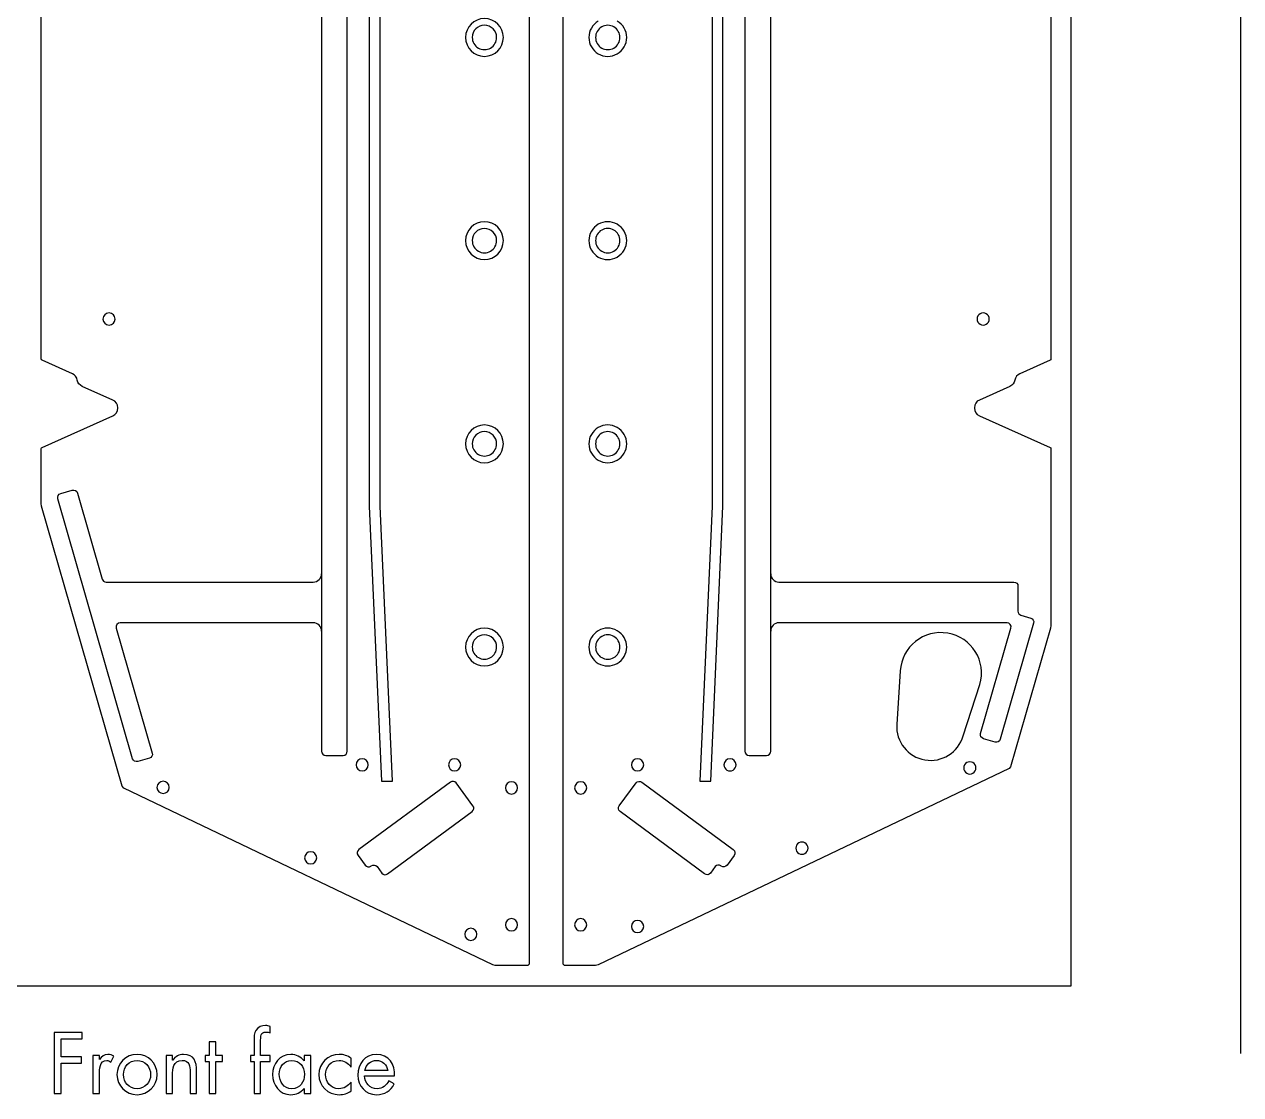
# Model space of a CAD drawing. Extents: x 150 to 6088, y 37 to 2750.
# Drawn here: x 2177 to 3075, y 120 to 910 of the extents above; entities that cross this region are included whole.
import ezdxf

# ---------------------------------------------------------------- set-up
doc = ezdxf.new("R2010")
doc.units = 0
for name, color, linetype in [('00_Layout', 7, 'CONTINUOUS'), ('02_Counture_inner_24_mm', 7, 'CONTINUOUS'), ('02_Counture_outer_24_mm', 7, 'CONTINUOUS'), ('02_Drill_milling_24_mm', 7, 'CONTINUOUS'), ('02_Pocket_10_mm', 7, 'CONTINUOUS'), ('02_Pocket_12_mm', 7, 'CONTINUOUS'), ('02_Pocket_6_mm', 7, 'CONTINUOUS'), ('02_Pocket_8_mm', 7, 'CONTINUOUS')]:
    doc.layers.add(name, color=color, linetype=linetype)

msp = doc.modelspace()

# ---------------------------------------------------------------- linework, layer by layer
at = {"layer": '00_Layout', "color": 7}
for p, q in [((3074.993252, 149.999639), (3074.993252, 2749.993976)), ((2949.993509, 200.007103), (2949.993509, 2699.994087)), ((1699.996239, 200.007103), (2949.993509, 200.007103)), ((2220.193379, 165.549961), (2199.622916, 165.549961)), ((2199.622916, 165.549961), (2199.622916, 120.330916)), ((2220.193379, 160.872138), (2220.193379, 165.549961)), ((2358.96902, 165.130333), (2358.96902, 169.988072)), ((2204.660572, 147.438477), (2204.660572, 160.872138)), ((2204.660572, 160.872138), (2220.193379, 160.872138)), ((2318.78763, 158.653347), (2313.989845, 158.653347)), ((2313.989845, 158.653347), (2313.989845, 148.517975)), ((2318.78763, 148.517975), (2318.78763, 158.653347)), ((2347.034565, 159.732845), (2347.034565, 148.517975)), ((2351.832324, 148.517975), (2351.832324, 158.053538)), ((2219.713585, 147.438477), (2204.660572, 147.438477)), ((2219.713585, 142.760654), (2219.713585, 147.438477)), ((2232.847552, 148.517975), (2228.049767, 148.517975)), ((2228.049767, 148.517975), (2228.049767, 120.330916)), ((2232.847552, 145.459398), (2232.847552, 148.517975)), ((2232.967488, 145.459398), (2232.847552, 145.459398)), ((2241.243636, 143.600175), (2243.522593, 147.978226)), ((2260.674568, 144.859589), (2260.674568, 144.859589)), ((2286.882442, 148.517975), (2282.084657, 148.517975)), ((2282.084657, 148.517975), (2282.084657, 120.330916)), ((2286.882442, 145.099566), (2286.882442, 148.517975)), ((2287.002378, 145.099566), (2286.882442, 145.099566)), ((2313.989845, 148.517975), (2311.051231, 148.517975)), ((2311.051231, 148.517975), (2311.051231, 144.079864)), ((2311.051231, 144.079864), (2313.989845, 144.079864)), ((2313.989845, 144.079864), (2313.989845, 120.330916)), ((2323.825286, 148.517975), (2318.78763, 148.517975)), ((2318.78763, 144.079864), (2323.825286, 144.079864)), ((2318.78763, 120.330916), (2318.78763, 144.079864)), ((2323.825286, 144.079864), (2323.825286, 148.517975)), ((2347.034565, 148.517975), (2344.395775, 148.517975)), ((2344.395775, 148.517975), (2344.395775, 144.079864)), ((2344.395775, 144.079864), (2347.034565, 144.079864)), ((2347.034565, 144.079864), (2347.034565, 120.330916)), ((2358.96902, 148.517975), (2351.832324, 148.517975)), ((2351.832324, 144.079864), (2358.96902, 144.079864)), ((2351.832324, 120.330916), (2351.832324, 144.079864)), ((2358.96902, 144.079864), (2358.96902, 148.517975)), ((2374.741698, 144.859589), (2374.741698, 144.859589)), ((2383.977409, 144.499757), (2383.857474, 144.499757)), ((2388.775194, 148.517975), (2383.977409, 148.517975)), ((2383.977409, 148.517975), (2383.977409, 144.499757)), ((2388.775194, 120.330916), (2388.775194, 148.517975)), ((2418.581341, 140.121706), (2418.581341, 146.478836)), ((2204.660572, 120.330916), (2204.660572, 142.760654)), ((2204.660572, 142.760654), (2219.713585, 142.760654)), ((2299.836441, 136.223608), (2299.836441, 120.330916)), ((2304.634199, 120.330916), (2304.634199, 137.063129)), ((2418.461406, 140.121706), (2418.581341, 140.121706)), ((2445.688771, 137.483022), (2428.836569, 137.483022)), ((2232.847552, 120.330916), (2232.847552, 134.424445)), ((2286.882442, 120.330916), (2286.882442, 133.70478)), ((2418.761258, 128.847041), (2418.641322, 128.847041)), ((2418.761258, 122.430115), (2418.761258, 128.847041)), ((2428.596698, 133.405008), (2450.726427, 133.405008)), ((2450.486529, 127.467771), (2446.408436, 129.806682)), ((2199.622916, 120.330916), (2204.660572, 120.330916)), ((2228.049767, 120.330916), (2232.847552, 120.330916)), ((2260.674568, 119.551455), (2260.674568, 119.551455)), ((2282.084657, 120.330916), (2286.882442, 120.330916)), ((2299.836441, 120.330916), (2304.634199, 120.330916)), ((2313.989845, 120.330916), (2318.78763, 120.330916)), ((2347.034565, 120.330916), (2351.832324, 120.330916)), ((2383.857474, 124.229278), (2383.977409, 124.229278)), ((2383.977409, 124.229278), (2383.977409, 120.330916)), ((2383.977409, 120.330916), (2388.775194, 120.330916))]:
    msp.add_line(p, q, dxfattribs=at)
for points in [[(2355.550611, 170.587617), (2352.671951, 170.587617), (2349.853245, 169.568179), (2348.293979, 167.049352)], [(2358.96902, 169.988072), (2357.829542, 170.347905), (2356.69009, 170.587617), (2355.550611, 170.587617)], [(2348.293979, 167.049352), (2347.034565, 165.010212), (2347.034565, 162.071756), (2347.034565, 159.732845)], [(2351.832324, 158.053538), (2351.832324, 163.031133), (2351.832324, 165.789938), (2355.730527, 165.789938)], [(2355.730527, 165.789938), (2356.92996, 165.789938), (2357.889523, 165.490165), (2358.96902, 165.130333)], [(2232.847552, 134.424445), (2232.847552, 138.082831), (2233.087423, 144.859589), (2238.364976, 144.859589)], [(2239.204603, 149.297701), (2236.086045, 149.297701), (2234.646715, 147.678189), (2232.967488, 145.459398)], [(2238.364976, 144.859589), (2239.62439, 144.859589), (2240.2841, 144.25978), (2241.243636, 143.600175)], [(2243.522593, 147.978226), (2242.143218, 148.757952), (2240.823849, 149.297701), (2239.204603, 149.297701)], [(2260.674568, 149.297701), (2252.398419, 149.297701), (2245.861452, 142.640534), (2245.861452, 134.364385)], [(2250.659211, 134.424445), (2250.659211, 140.121706), (2254.73733, 144.859589), (2260.674568, 144.859589)], [(2275.48771, 134.364385), (2275.48771, 142.640534), (2268.950743, 149.297701), (2260.674568, 149.297701)], [(2260.674568, 144.859589), (2266.611831, 144.859589), (2270.689925, 140.121706), (2270.689925, 134.424445)], [(2286.882442, 133.70478), (2286.882442, 138.742436), (2287.302256, 144.859589), (2293.899177, 144.859589)], [(2295.038656, 149.297701), (2291.560265, 149.297701), (2288.981457, 147.79831), (2287.002378, 145.099566)], [(2293.899177, 144.859589), (2299.476608, 144.859589), (2299.836441, 140.781575), (2299.836441, 136.223608)], [(2304.634199, 137.063129), (2304.634199, 143.660236), (2302.835036, 149.297701), (2295.038656, 149.297701)], [(2374.201949, 149.297701), (2365.745884, 149.297701), (2360.648248, 142.400822), (2360.648248, 134.364385)], [(2365.565968, 134.724218), (2365.565968, 140.00185), (2369.164293, 144.859589), (2374.741698, 144.859589)], [(2383.857474, 144.499757), (2381.518562, 147.498273), (2378.040172, 149.297701), (2374.201949, 149.297701)], [(2374.741698, 144.859589), (2380.678935, 144.859589), (2384.217306, 140.301622), (2384.217306, 134.664422)], [(2409.885379, 149.297701), (2401.60923, 149.297701), (2394.832366, 142.82045), (2394.832366, 134.424445)], [(2399.750087, 134.424445), (2399.750087, 140.06191), (2403.888161, 144.859589), (2409.705463, 144.859589)], [(2409.705463, 144.859589), (2413.483705, 144.859589), (2416.24243, 142.940571), (2418.461406, 140.121706)], [(2418.581341, 146.478836), (2416.062513, 148.277999), (2412.943956, 149.297701), (2409.885379, 149.297701)], [(2437.352615, 149.297701), (2428.536717, 149.297701), (2423.678978, 142.400822), (2423.678978, 134.064613)], [(2428.836569, 137.483022), (2429.436299, 141.561036), (2433.274521, 144.859589), (2437.412596, 144.859589)], [(2450.726427, 133.405008), (2451.206195, 141.801013), (2446.408436, 149.297701), (2437.352615, 149.297701)], [(2437.412596, 144.859589), (2441.610651, 144.859589), (2445.02906, 141.561036), (2445.688771, 137.483022)], [(2374.801679, 123.989301), (2368.804461, 123.989301), (2365.565968, 129.206873), (2365.565968, 134.724218)], [(2384.217306, 134.664422), (2384.217306, 128.966897), (2380.978813, 123.989301), (2374.801679, 123.989301)], [(2245.861452, 134.364385), (2245.861452, 126.088236), (2252.4584, 119.551455), (2260.674568, 119.551455)], [(2260.674568, 123.989301), (2254.73733, 123.989301), (2250.659211, 128.667125), (2250.659211, 134.424445)], [(2270.689925, 134.424445), (2270.689925, 128.667125), (2266.611831, 123.989301), (2260.674568, 123.989301)], [(2260.674568, 119.551455), (2268.890762, 119.551455), (2275.48771, 126.088236), (2275.48771, 134.364385)], [(2360.648248, 134.364385), (2360.648248, 126.56819), (2365.86582, 119.551455), (2374.141968, 119.551455)], [(2394.832366, 134.424445), (2394.832366, 125.90832), (2401.309352, 119.551455), (2409.825425, 119.551455)], [(2409.465592, 123.989301), (2403.588309, 123.989301), (2399.750087, 128.847041), (2399.750087, 134.424445)], [(2418.641322, 128.847041), (2416.302411, 125.788464), (2413.483705, 123.989301), (2409.465592, 123.989301)], [(2423.678978, 134.064613), (2423.678978, 125.96838), (2429.076466, 119.551455), (2437.472577, 119.551455)], [(2437.832409, 123.989301), (2432.37494, 123.989301), (2428.656653, 128.187436), (2428.596698, 133.405008)], [(2437.472577, 119.551455), (2443.229897, 119.551455), (2447.787785, 122.430115), (2450.486529, 127.467771)], [(2446.408436, 129.806682), (2444.549292, 126.448069), (2441.910503, 123.989301), (2437.832409, 123.989301)], [(2374.141968, 119.551455), (2378.100153, 119.551455), (2381.398627, 121.110641), (2383.857474, 124.229278)], [(2409.825425, 119.551455), (2413.183853, 119.551455), (2416.002559, 120.570892), (2418.761258, 122.430115)]]:
    msp.add_open_spline(points, degree=3, dxfattribs=at)
at = {"layer": '02_Counture_inner_24_mm', "color": 2}
for p, q in [((2823.853944, 432.424138), (2821.212879, 392.785223)), ((2870.195614, 384.410199), (2882.63365, 422.372692))]:
    msp.add_line(p, q, dxfattribs=at)
for points in [[(2858.859037, 460.233665), (2841.23465, 463.247448), (2824.903544, 450.272997), (2823.853944, 432.424138)], [(2882.63365, 422.372692), (2887.575262, 439.556072), (2876.483159, 457.219908), (2858.859037, 460.233665)], [(2821.212879, 392.785223), (2820.465168, 380.068793), (2829.399334, 368.823444), (2841.955903, 366.676302)], [(2841.955903, 366.676302), (2854.512471, 364.529133), (2866.675605, 372.166923), (2870.195614, 384.410199)]]:
    msp.add_open_spline(points, degree=3, dxfattribs=at)
at = {"layer": '02_Counture_outer_24_mm', "color": 5}
for p, q in [((2189.995517, 662.640507), (2189.995517, 1287.370829)), ((2934.992196, 1287.370829), (2934.992196, 662.641009)), ((2549.994703, 958.695834), (2549.994703, 216.006422)), ((2574.993011, 216.006422), (2574.993011, 958.695834)), ((2212.958787, 651.76642), (2190.588473, 661.727326)), ((2934.399266, 661.727828), (2912.028794, 651.76642)), ((2242.78708, 632.361444), (2220.202613, 642.416092)), ((2904.784783, 642.416092), (2882.200528, 632.361444)), ((2190.588473, 597.376354), (2242.78708, 620.617012)), ((2246.494413, 626.326682), (2246.494413, 626.651775)), ((2878.492665, 626.651775), (2878.492665, 626.326682)), ((2878.492929, 626.651775), (2878.492665, 626.651775)), ((2882.200263, 620.617012), (2934.399266, 597.376354)), ((2189.996046, 556.00585), (2189.996046, 596.463173)), ((2934.992196, 596.4632), (2934.992196, 466.008025)), ((2190.270683, 554.045292), (2189.996046, 556.00585)), ((2249.717137, 347.226241), (2190.270683, 554.045292)), ((2934.71703, 464.044821), (2905.268969, 361.64071)), ((2934.992196, 466.008025), (2934.71703, 464.044821)), ((2904.091576, 360.246359), (2600.895663, 215.437569)), ((2905.268969, 361.64071), (2904.091576, 360.246359)), ((2250.897176, 345.83189), (2249.717137, 347.226241)), ((2523.091954, 215.440215), (2250.897176, 345.83189)), ((2524.994304, 215.006299), (2523.091954, 215.440215)), ((2549.994703, 216.006422), (2548.99458, 215.006299)), ((2575.993134, 215.006299), (2574.993011, 216.006422)), ((2600.895663, 215.437569), (2598.993313, 215.006299)), ((2548.99458, 215.006299), (2524.994304, 215.006299)), ((2598.993313, 215.006299), (2575.993134, 215.006299))]:
    msp.add_line(p, q, dxfattribs=at)
for points in [[(2190.588473, 661.727326), (2190.227979, 661.887451), (2189.995517, 662.245405), (2189.995517, 662.640507)], [(2934.992196, 662.641009), (2934.992196, 662.246411), (2934.760157, 661.888457), (2934.399266, 661.727828)], [(2216.580607, 647.091375), (2216.233686, 649.158454), (2214.873731, 650.914014), (2212.958787, 651.76642)], [(2220.202613, 642.416092), (2218.28751, 643.268736), (2216.927528, 645.024296), (2216.580607, 647.091375)], [(2908.406921, 647.091375), (2908.060053, 645.024296), (2906.700097, 643.268736), (2904.784783, 642.416092)], [(2912.028794, 651.76642), (2910.113744, 650.914014), (2908.753789, 649.158454), (2908.406921, 647.091375)], [(2246.494413, 626.651775), (2246.494334, 629.119909), (2245.041484, 631.357088), (2242.78708, 632.361444)], [(2882.200528, 632.361444), (2879.946018, 631.357088), (2878.493194, 629.119909), (2878.492929, 626.651775)], [(2242.78708, 620.617012), (2245.041484, 621.621104), (2246.494334, 623.858284), (2246.494413, 626.326682)], [(2878.492665, 626.326682), (2878.492665, 623.858284), (2879.945753, 621.621104), (2882.200263, 620.617012)], [(2189.996046, 596.463173), (2189.996046, 596.858142), (2190.227979, 597.216096), (2190.588473, 597.376354)], [(2934.399266, 597.376354), (2934.760422, 597.216096), (2934.992725, 596.858142), (2934.992196, 596.4632)]]:
    msp.add_open_spline(points, degree=3, dxfattribs=at)
at = {"layer": '02_Drill_milling_24_mm', "color": 6}
for p, q in [((2525.993713, 900.005769), (2525.993713, 900.005769)), ((2616.993486, 900.005769), (2616.993486, 900.005769)), ((2525.993713, 750.006104), (2525.993713, 750.006104)), ((2616.993486, 750.006104), (2616.993486, 750.006104)), ((2244.494353, 692.167122), (2244.494353, 692.167122)), ((2889.492958, 692.167122), (2889.492958, 692.167122)), ((2525.993713, 600.006412), (2525.993713, 600.006412)), ((2616.993486, 600.006412), (2616.993486, 600.006412)), ((2525.993713, 450.006747), (2525.993713, 450.006747)), ((2616.993486, 450.006747), (2616.993486, 450.006747)), ((2431.293908, 363.006936), (2431.293908, 363.006936)), ((2499.493765, 363.006936), (2499.493765, 363.006936)), ((2634.49344, 363.006936), (2634.49344, 363.006936)), ((2702.693297, 363.006936), (2702.693297, 363.006936)), ((2879.660798, 360.760311), (2879.660798, 360.760311)), ((2284.35991, 346.416062), (2284.35991, 346.416062)), ((2541.493658, 346.006964), (2541.493658, 346.006964)), ((2592.493546, 346.006964), (2592.493546, 346.006964)), ((2755.742669, 301.575582), (2755.742669, 301.575582)), ((2393.26093, 294.403616), (2393.26093, 294.403616)), ((2541.493658, 245.00718), (2541.493658, 245.00718)), ((2592.493546, 245.00718), (2592.493546, 245.00718)), ((2634.49344, 243.665507), (2634.49344, 243.665507)), ((2511.493731, 237.934221), (2511.493731, 237.934221))]:
    msp.add_line(p, q, dxfattribs=at)
for points in [[(2516.993732, 909.005749), (2512.02318, 909.005749), (2507.993752, 904.976321), (2507.993751, 900.005769)], [(2525.993713, 900.005769), (2525.993711, 904.976321), (2521.964283, 909.005749), (2516.993732, 909.005749)], [(2603.493515, 907.799982), (2600.708911, 906.19229), (2598.993524, 903.221153), (2598.993524, 900.005769)], [(2612.493496, 907.799982), (2609.708892, 909.407674), (2606.278119, 909.407674), (2603.493515, 907.799982)], [(2616.993486, 900.005769), (2616.993486, 903.221153), (2615.2781, 906.19229), (2612.493496, 907.799982)], [(2507.993751, 900.005769), (2507.993751, 896.790385), (2509.709137, 893.819248), (2512.493741, 892.211556)], [(2521.493722, 892.211556), (2524.278326, 893.819248), (2525.993713, 896.790385), (2525.993713, 900.005769)], [(2598.993524, 900.005769), (2598.993524, 896.790385), (2600.708911, 893.819248), (2603.493515, 892.211556)], [(2612.493496, 892.211556), (2615.2781, 893.819248), (2616.993486, 896.790385), (2616.993486, 900.005769)], [(2512.493741, 892.211556), (2515.278345, 890.603864), (2518.709118, 890.603864), (2521.493722, 892.211556)], [(2603.493515, 892.211556), (2606.278119, 890.603864), (2609.708892, 890.603864), (2612.493496, 892.211556)], [(2516.993732, 759.006084), (2512.02318, 759.006084), (2507.993752, 754.976656), (2507.993751, 750.006104)], [(2525.993713, 750.006104), (2525.993711, 754.976656), (2521.964283, 759.006084), (2516.993732, 759.006084)], [(2603.493515, 757.800317), (2600.708911, 756.192625), (2598.993524, 753.221488), (2598.993524, 750.006104)], [(2612.493496, 757.800317), (2609.708892, 759.408009), (2606.278119, 759.408009), (2603.493515, 757.800317)], [(2616.993486, 750.006104), (2616.993486, 753.221488), (2615.2781, 756.192625), (2612.493496, 757.800317)], [(2507.993751, 750.006104), (2507.993751, 746.79072), (2509.709137, 743.819583), (2512.493741, 742.211891)], [(2521.493722, 742.211891), (2524.278326, 743.819583), (2525.993713, 746.79072), (2525.993713, 750.006104)], [(2598.993524, 750.006104), (2598.993524, 746.79072), (2600.708911, 743.819583), (2603.493515, 742.211891)], [(2612.493496, 742.211891), (2615.2781, 743.819583), (2616.993486, 746.79072), (2616.993486, 750.006104)], [(2512.493741, 742.211891), (2515.278345, 740.604199), (2518.709118, 740.604199), (2521.493722, 742.211891)], [(2603.493515, 742.211891), (2606.278119, 740.604199), (2609.708892, 740.604199), (2612.493496, 742.211891)], [(2239.994356, 696.667119), (2237.509076, 696.667119), (2235.494359, 694.652402), (2235.494359, 692.167122)], [(2235.494359, 692.167122), (2235.494359, 689.681843), (2237.509076, 687.667126), (2239.994356, 687.667126)], [(2244.494353, 692.167122), (2244.494352, 694.652402), (2242.479635, 696.667119), (2239.994356, 696.667119)], [(2239.994356, 687.667126), (2242.479635, 687.667126), (2244.494352, 689.681843), (2244.494353, 692.167122)], [(2882.742922, 696.064258), (2881.35061, 695.260406), (2880.49291, 693.774826), (2880.49291, 692.167122)], [(2880.49291, 692.167122), (2880.49291, 690.559419), (2881.35061, 689.073839), (2882.742922, 688.269987)], [(2887.242946, 696.064258), (2885.850634, 696.868109), (2884.135234, 696.868109), (2882.742922, 696.064258)], [(2889.492958, 692.167122), (2889.492958, 693.774826), (2888.635258, 695.260406), (2887.242946, 696.064258)], [(2887.242946, 688.269987), (2888.635258, 689.073839), (2889.492958, 690.559419), (2889.492958, 692.167122)], [(2882.742922, 688.269987), (2884.135234, 687.466135), (2885.850634, 687.466135), (2887.242946, 688.269987)], [(2516.993732, 609.006392), (2512.02318, 609.006392), (2507.993752, 604.976964), (2507.993751, 600.006412)], [(2525.993713, 600.006412), (2525.993711, 604.976964), (2521.964283, 609.006392), (2516.993732, 609.006392)], [(2603.493515, 607.800625), (2600.708911, 606.192934), (2598.993524, 603.221796), (2598.993524, 600.006412)], [(2612.493496, 607.800625), (2609.708892, 609.408317), (2606.278119, 609.408317), (2603.493515, 607.800625)], [(2616.993486, 600.006412), (2616.993486, 603.221796), (2615.2781, 606.192934), (2612.493496, 607.800625)], [(2507.993751, 600.006412), (2507.993751, 596.791029), (2509.709137, 593.819891), (2512.493741, 592.212199)], [(2521.493722, 592.212199), (2524.278326, 593.819891), (2525.993713, 596.791029), (2525.993713, 600.006412)], [(2598.993524, 600.006412), (2598.993524, 596.791029), (2600.708911, 593.819891), (2603.493515, 592.212199)], [(2612.493496, 592.212199), (2615.2781, 593.819891), (2616.993486, 596.791029), (2616.993486, 600.006412)], [(2512.493741, 592.212199), (2515.278345, 590.604507), (2518.709118, 590.604507), (2521.493722, 592.212199)], [(2603.493515, 592.212199), (2606.278119, 590.604507), (2609.708892, 590.604507), (2612.493496, 592.212199)], [(2516.993732, 459.006727), (2512.02318, 459.006727), (2507.993752, 454.977299), (2507.993751, 450.006747)], [(2525.993713, 450.006747), (2525.993711, 454.977299), (2521.964283, 459.006727), (2516.993732, 459.006727)], [(2603.493515, 457.80096), (2600.708911, 456.193269), (2598.993524, 453.222131), (2598.993524, 450.006747)], [(2612.493496, 457.80096), (2609.708892, 459.408652), (2606.278119, 459.408652), (2603.493515, 457.80096)], [(2616.993486, 450.006747), (2616.993486, 453.222131), (2615.2781, 456.193269), (2612.493496, 457.80096)], [(2507.993751, 450.006747), (2507.993751, 446.791364), (2509.709137, 443.820226), (2512.493741, 442.212534)], [(2521.493722, 442.212534), (2524.278326, 443.820226), (2525.993713, 446.791364), (2525.993713, 450.006747)], [(2598.993524, 450.006747), (2598.993524, 446.791364), (2600.708911, 443.820226), (2603.493515, 442.212534)], [(2612.493496, 442.212534), (2615.2781, 443.820226), (2616.993486, 446.791364), (2616.993486, 450.006747)], [(2512.493741, 442.212534), (2515.278345, 440.604842), (2518.709118, 440.604842), (2521.493722, 442.212534)], [(2603.493515, 442.212534), (2606.278119, 440.604842), (2609.708892, 440.604842), (2612.493496, 442.212534)], [(2426.793924, 367.499688), (2424.311474, 367.499688), (2422.297933, 365.489382), (2422.29394, 363.006936)], [(2422.29394, 363.006936), (2422.297933, 360.524489), (2424.311474, 358.514184), (2426.793924, 358.514184)], [(2431.293908, 363.006936), (2431.289915, 365.489382), (2429.276373, 367.499688), (2426.793924, 367.499688)], [(2426.793924, 358.514184), (2429.276373, 358.514184), (2431.289915, 360.524489), (2431.293908, 363.006936)], [(2494.993781, 367.499688), (2492.511332, 367.499688), (2490.49779, 365.489382), (2490.493797, 363.006936)], [(2490.493797, 363.006936), (2490.49779, 360.524489), (2492.511332, 358.514184), (2494.993781, 358.514184)], [(2499.493765, 363.006936), (2499.489772, 365.489382), (2497.476231, 367.499688), (2494.993781, 367.499688)], [(2494.993781, 358.514184), (2497.476231, 358.514184), (2499.489772, 360.524489), (2499.493765, 363.006936)], [(2629.993443, 367.499683), (2627.510995, 367.499683), (2625.497467, 365.489384), (2625.493472, 363.006936)], [(2625.493472, 363.006936), (2625.497441, 360.524488), (2627.510995, 358.514188), (2629.993443, 358.514188)], [(2634.49344, 363.006936), (2634.489471, 365.489384), (2632.475917, 367.499683), (2629.993443, 367.499683)], [(2629.993443, 358.514188), (2632.475917, 358.514188), (2634.489445, 360.524488), (2634.49344, 363.006936)], [(2698.193273, 367.506958), (2695.70798, 367.506958), (2693.693251, 365.49223), (2693.69325, 363.006936)], [(2693.69325, 363.006936), (2693.69325, 361.399232), (2694.550949, 359.913653), (2695.943262, 359.109801)], [(2695.943262, 359.109801), (2697.335574, 358.305949), (2699.050973, 358.305949), (2700.443285, 359.109801)], [(2702.693297, 363.006936), (2702.693296, 365.49223), (2700.678567, 367.506958), (2698.193273, 367.506958)], [(2700.443285, 359.109801), (2701.835597, 359.913653), (2702.693297, 361.399232), (2702.693297, 363.006936)], [(2872.910762, 364.657446), (2871.51845, 363.853594), (2870.660751, 362.368014), (2870.660751, 360.760311)], [(2870.660751, 360.760311), (2870.660751, 359.152607), (2871.51845, 357.667027), (2872.910762, 356.863176)], [(2877.410786, 364.657446), (2876.018474, 365.461298), (2874.303075, 365.461298), (2872.910762, 364.657446)], [(2879.660798, 360.760311), (2879.660798, 362.368014), (2878.803098, 363.853594), (2877.410786, 364.657446)], [(2877.410786, 356.863176), (2878.803098, 357.667027), (2879.660798, 359.152607), (2879.660798, 360.760311)], [(2279.859913, 350.916059), (2277.374634, 350.916059), (2275.359917, 348.901342), (2275.359916, 346.416062)], [(2284.35991, 346.416062), (2284.35991, 348.901342), (2282.345193, 350.916059), (2279.859913, 350.916059)], [(2536.993675, 350.49627), (2534.512569, 350.49627), (2532.499585, 348.488063), (2532.493691, 346.006964)], [(2541.493658, 346.006964), (2541.487764, 348.488063), (2539.47478, 350.49627), (2536.993675, 350.49627)], [(2587.993549, 350.506961), (2585.50827, 350.506961), (2583.493553, 348.492244), (2583.493552, 346.006964)], [(2592.493546, 346.006964), (2592.493545, 348.492244), (2590.478828, 350.506961), (2587.993549, 350.506961)], [(2872.910762, 356.863176), (2874.303075, 356.059324), (2876.018474, 356.059324), (2877.410786, 356.863176)], [(2275.359916, 346.416062), (2275.359917, 343.930783), (2277.374634, 341.916066), (2279.859913, 341.916066)], [(2279.859913, 341.916066), (2282.345193, 341.916066), (2284.35991, 343.930783), (2284.35991, 346.416062)], [(2532.493691, 346.006964), (2532.499585, 343.525866), (2534.512569, 341.517658), (2536.993675, 341.517658)], [(2536.993675, 341.517658), (2539.47478, 341.517658), (2541.487764, 343.525866), (2541.493658, 346.006964)], [(2583.493552, 346.006964), (2583.493553, 343.521685), (2585.50827, 341.506968), (2587.993549, 341.506968)], [(2587.993549, 341.506968), (2590.478828, 341.506968), (2592.493545, 343.521685), (2592.493546, 346.006964)], [(2748.992634, 305.472717), (2747.600322, 304.668865), (2746.742622, 303.183286), (2746.742622, 301.575582)], [(2753.492657, 305.472717), (2752.100345, 306.276569), (2750.384946, 306.276569), (2748.992634, 305.472717)], [(2755.742669, 301.575582), (2755.742669, 303.183286), (2754.884969, 304.668865), (2753.492657, 305.472717)], [(2388.760946, 298.896369), (2386.278497, 298.896369), (2384.264955, 296.886063), (2384.260962, 294.403616)], [(2393.26093, 294.403616), (2393.256937, 296.886063), (2391.243396, 298.896369), (2388.760946, 298.896369)], [(2746.742622, 301.575582), (2746.742622, 299.967878), (2747.600322, 298.482299), (2748.992634, 297.678447)], [(2748.992634, 297.678447), (2750.384946, 296.874595), (2752.100345, 296.874595), (2753.492657, 297.678447)], [(2753.492657, 297.678447), (2754.884969, 298.482299), (2755.742669, 299.967878), (2755.742669, 301.575582)], [(2384.260962, 294.403616), (2384.264955, 291.92117), (2386.278497, 289.910864), (2388.760946, 289.910864)], [(2388.760946, 289.910864), (2391.243396, 289.910864), (2393.256937, 291.92117), (2393.26093, 294.403616)], [(2506.993747, 242.426973), (2504.511297, 242.426973), (2502.497756, 240.416668), (2502.493763, 237.934221)], [(2511.493731, 237.934221), (2511.489738, 240.416668), (2509.476196, 242.426973), (2506.993747, 242.426973)], [(2536.993675, 249.496486), (2534.512569, 249.496486), (2532.499585, 247.488278), (2532.493691, 245.00718)], [(2532.493691, 245.00718), (2532.499585, 242.526081), (2534.512569, 240.517874), (2536.993675, 240.517874)], [(2541.493658, 245.00718), (2541.487764, 247.488278), (2539.47478, 249.496486), (2536.993675, 249.496486)], [(2536.993675, 240.517874), (2539.47478, 240.517874), (2541.487764, 242.526081), (2541.493658, 245.00718)], [(2587.993549, 249.507176), (2585.50827, 249.507176), (2583.493553, 247.492459), (2583.493552, 245.00718)], [(2583.493552, 245.00718), (2583.493553, 242.5219), (2585.50827, 240.507183), (2587.993549, 240.507183)], [(2592.493546, 245.00718), (2592.493545, 247.492459), (2590.478828, 249.507176), (2587.993549, 249.507176)], [(2587.993549, 240.507183), (2590.478828, 240.507183), (2592.493545, 242.5219), (2592.493546, 245.00718)], [(2629.993456, 248.158259), (2627.511006, 248.158259), (2625.497465, 246.147954), (2625.493472, 243.665507)], [(2625.493472, 243.665507), (2625.497465, 241.18306), (2627.511006, 239.172755), (2629.993456, 239.172755)], [(2634.49344, 243.665507), (2634.489447, 246.147954), (2632.475905, 248.158259), (2629.993456, 248.158259)], [(2629.993456, 239.172755), (2632.475905, 239.172755), (2634.489447, 241.18306), (2634.49344, 243.665507)], [(2502.493763, 237.934221), (2502.497756, 235.451774), (2504.511297, 233.441469), (2506.993747, 233.441469)], [(2506.993747, 233.441469), (2509.476196, 233.441469), (2511.489738, 235.451774), (2511.493731, 237.934221)]]:
    msp.add_open_spline(points, degree=3, dxfattribs=at)
at = {"layer": '02_Pocket_10_mm', "color": 3}
for p, q in [((2525.993713, 900.005769), (2525.993713, 900.005769)), ((2530.943686, 900.005769), (2530.943686, 900.005769)), ((2616.993486, 900.005769), (2616.993486, 900.005769)), ((2621.943486, 900.005769), (2621.943486, 900.005769)), ((2525.993713, 750.006104), (2525.993713, 750.006104)), ((2530.943686, 750.006104), (2530.943686, 750.006104)), ((2616.993486, 750.006104), (2616.993486, 750.006104)), ((2621.943486, 750.006104), (2621.943486, 750.006104)), ((2525.993713, 600.006412), (2525.993713, 600.006412)), ((2530.943686, 600.006412), (2530.943686, 600.006412)), ((2616.993486, 600.006412), (2616.993486, 600.006412)), ((2621.943486, 600.006412), (2621.943486, 600.006412)), ((2204.311931, 563.295211), (2212.913596, 565.768345)), ((2257.387471, 367.601812), (2202.222468, 559.521811)), ((2216.686996, 563.678882), (2234.929845, 500.211273)), ((2396.793692, 504.104873), (2396.793665, 461.804175)), ((2728.193519, 461.804175), (2728.193519, 504.105111)), ((2237.861263, 498.004256), (2390.694371, 498.004256)), ((2734.292416, 498.004706), (2907.639366, 498.004467)), ((2910.689741, 494.953934), (2910.689741, 476.424648)), ((2390.694371, 467.904818), (2248.266853, 467.904818)), ((2902.588481, 467.904818), (2734.292945, 467.904818)), ((2922.222903, 467.638066), (2897.585221, 381.95847)), ((2912.896625, 473.493256), (2920.134551, 471.412921)), ((2922.222639, 467.638066), (2922.222903, 467.638066)), ((2245.335409, 464.012542), (2271.851998, 371.758884)), ((2883.120746, 386.117658), (2905.520058, 464.011033)), ((2525.993713, 450.006747), (2525.993713, 450.006747)), ((2530.943686, 450.006747), (2530.943686, 450.006747)), ((2616.993486, 450.006747), (2616.993486, 450.006747)), ((2621.943486, 450.006747), (2621.943486, 450.006747)), ((2893.811742, 379.870515), (2885.210156, 382.344125)), ((2269.762509, 367.985457), (2261.160871, 365.513646)), ((2257.387471, 367.601812), (2257.387471, 367.601812))]:
    msp.add_line(p, q, dxfattribs=at)
for points in [[(2516.993718, 913.951033), (2509.291202, 913.951033), (2503.04635, 907.708286), (2503.043751, 900.005769)], [(2516.993732, 909.005749), (2512.02318, 909.005749), (2507.993752, 904.976321), (2507.993751, 900.005769)], [(2530.943686, 900.005769), (2530.941087, 907.708286), (2524.696235, 913.951033), (2516.993718, 913.951033)], [(2525.993713, 900.005769), (2525.993711, 904.976321), (2521.964283, 909.005749), (2516.993732, 909.005749)], [(2601.018515, 912.086808), (2596.702376, 909.594883), (2594.043525, 904.989618), (2594.043525, 900.005769)], [(2603.493515, 907.799982), (2600.708911, 906.19229), (2598.993524, 903.221153), (2598.993524, 900.005769)], [(2612.493496, 907.799982), (2609.708892, 909.407674), (2606.278119, 909.407674), (2603.493515, 907.799982)], [(2616.993486, 900.005769), (2616.993486, 903.221153), (2615.2781, 906.19229), (2612.493496, 907.799982)], [(2621.943486, 900.005769), (2621.943486, 904.989618), (2619.284634, 909.594883), (2614.968496, 912.086808)], [(2503.043751, 900.005769), (2503.046751, 892.303536), (2509.291486, 886.061233), (2516.993718, 886.061233)], [(2507.993751, 900.005769), (2507.993751, 896.790385), (2509.709137, 893.819248), (2512.493741, 892.211556)], [(2516.993718, 886.061233), (2524.695951, 886.061233), (2530.940685, 892.303536), (2530.943686, 900.005769)], [(2521.493722, 892.211556), (2524.278326, 893.819248), (2525.993713, 896.790385), (2525.993713, 900.005769)], [(2594.043525, 900.005769), (2594.043525, 895.02192), (2596.702376, 890.416654), (2601.018515, 887.92473)], [(2598.993524, 900.005769), (2598.993524, 896.790385), (2600.708911, 893.819248), (2603.493515, 892.211556)], [(2612.493496, 892.211556), (2615.2781, 893.819248), (2616.993486, 896.790385), (2616.993486, 900.005769)], [(2614.968496, 887.92473), (2619.284634, 890.416654), (2621.943486, 895.02192), (2621.943486, 900.005769)], [(2512.493741, 892.211556), (2515.278345, 890.603864), (2518.709118, 890.603864), (2521.493722, 892.211556)], [(2603.493515, 892.211556), (2606.278119, 890.603864), (2609.708892, 890.603864), (2612.493496, 892.211556)], [(2601.018515, 887.92473), (2605.334654, 885.432806), (2610.652357, 885.432806), (2614.968496, 887.92473)], [(2516.993718, 763.951368), (2509.291202, 763.951368), (2503.04635, 757.708621), (2503.043751, 750.006104)], [(2530.943686, 750.006104), (2530.941087, 757.708621), (2524.696235, 763.951368), (2516.993718, 763.951368)], [(2614.968496, 762.087143), (2610.652357, 764.579067), (2605.334654, 764.579067), (2601.018515, 762.087143)], [(2516.993732, 759.006084), (2512.02318, 759.006084), (2507.993752, 754.976656), (2507.993751, 750.006104)], [(2525.993713, 750.006104), (2525.993711, 754.976656), (2521.964283, 759.006084), (2516.993732, 759.006084)], [(2601.018515, 762.087143), (2596.702376, 759.595218), (2594.043525, 754.989952), (2594.043525, 750.006104)], [(2603.493515, 757.800317), (2600.708911, 756.192625), (2598.993524, 753.221488), (2598.993524, 750.006104)], [(2612.493496, 757.800317), (2609.708892, 759.408009), (2606.278119, 759.408009), (2603.493515, 757.800317)], [(2616.993486, 750.006104), (2616.993486, 753.221488), (2615.2781, 756.192625), (2612.493496, 757.800317)], [(2621.943486, 750.006104), (2621.943486, 754.989952), (2619.284634, 759.595218), (2614.968496, 762.087143)], [(2503.043751, 750.006104), (2503.046751, 742.303871), (2509.291486, 736.061568), (2516.993718, 736.061568)], [(2507.993751, 750.006104), (2507.993751, 746.79072), (2509.709137, 743.819583), (2512.493741, 742.211891)], [(2516.993718, 736.061568), (2524.695951, 736.061568), (2530.940685, 742.303871), (2530.943686, 750.006104)], [(2521.493722, 742.211891), (2524.278326, 743.819583), (2525.993713, 746.79072), (2525.993713, 750.006104)], [(2594.043525, 750.006104), (2594.043525, 745.022255), (2596.702376, 740.416989), (2601.018515, 737.925065)], [(2598.993524, 750.006104), (2598.993524, 746.79072), (2600.708911, 743.819583), (2603.493515, 742.211891)], [(2612.493496, 742.211891), (2615.2781, 743.819583), (2616.993486, 746.79072), (2616.993486, 750.006104)], [(2614.968496, 737.925065), (2619.284634, 740.416989), (2621.943486, 745.022255), (2621.943486, 750.006104)], [(2512.493741, 742.211891), (2515.278345, 740.604199), (2518.709118, 740.604199), (2521.493722, 742.211891)], [(2601.018515, 737.925065), (2605.334654, 735.433141), (2610.652357, 735.433141), (2614.968496, 737.925065)], [(2603.493515, 742.211891), (2606.278119, 740.604199), (2609.708892, 740.604199), (2612.493496, 742.211891)], [(2516.993718, 613.951676), (2509.291202, 613.951676), (2503.04635, 607.70893), (2503.043751, 600.006412)], [(2530.943686, 600.006412), (2530.941087, 607.70893), (2524.696235, 613.951676), (2516.993718, 613.951676)], [(2601.018515, 612.087451), (2596.702376, 609.595527), (2594.043525, 604.990261), (2594.043525, 600.006412)], [(2614.968496, 612.087451), (2610.652357, 614.579375), (2605.334654, 614.579375), (2601.018515, 612.087451)], [(2621.943486, 600.006412), (2621.943486, 604.990261), (2619.284634, 609.595527), (2614.968496, 612.087451)], [(2516.993732, 609.006392), (2512.02318, 609.006392), (2507.993752, 604.976964), (2507.993751, 600.006412)], [(2525.993713, 600.006412), (2525.993711, 604.976964), (2521.964283, 609.006392), (2516.993732, 609.006392)], [(2603.493515, 607.800625), (2600.708911, 606.192934), (2598.993524, 603.221796), (2598.993524, 600.006412)], [(2612.493496, 607.800625), (2609.708892, 609.408317), (2606.278119, 609.408317), (2603.493515, 607.800625)], [(2616.993486, 600.006412), (2616.993486, 603.221796), (2615.2781, 606.192934), (2612.493496, 607.800625)], [(2503.043751, 600.006412), (2503.046751, 592.304179), (2509.291486, 586.061877), (2516.993718, 586.061877)], [(2507.993751, 600.006412), (2507.993751, 596.791029), (2509.709137, 593.819891), (2512.493741, 592.212199)], [(2516.993718, 586.061877), (2524.695951, 586.061877), (2530.940685, 592.304179), (2530.943686, 600.006412)], [(2521.493722, 592.212199), (2524.278326, 593.819891), (2525.993713, 596.791029), (2525.993713, 600.006412)], [(2594.043525, 600.006412), (2594.043525, 595.022564), (2596.702376, 590.417298), (2601.018515, 587.925374)], [(2598.993524, 600.006412), (2598.993524, 596.791029), (2600.708911, 593.819891), (2603.493515, 592.212199)], [(2612.493496, 592.212199), (2615.2781, 593.819891), (2616.993486, 596.791029), (2616.993486, 600.006412)], [(2614.968496, 587.925374), (2619.284634, 590.417298), (2621.943486, 595.022564), (2621.943486, 600.006412)], [(2512.493741, 592.212199), (2515.278345, 590.604507), (2518.709118, 590.604507), (2521.493722, 592.212199)], [(2601.018515, 587.925374), (2605.334654, 585.433449), (2610.652357, 585.433449), (2614.968496, 587.925374)], [(2603.493515, 592.212199), (2606.278119, 590.604507), (2609.708892, 590.604507), (2612.493496, 592.212199)], [(2212.913596, 565.768345), (2214.532419, 566.233085), (2216.222045, 565.297917), (2216.686996, 563.678882)], [(2202.222468, 559.521811), (2201.757702, 561.140369), (2202.69287, 562.829995), (2204.311931, 563.295211)], [(2390.694371, 498.004256), (2394.062933, 498.004467), (2396.793983, 500.735517), (2396.793692, 504.104873)], [(2728.193519, 504.105111), (2728.193519, 500.735967), (2730.924013, 498.004917), (2734.292416, 498.004706)], [(2234.929845, 500.211273), (2235.305738, 498.904869), (2236.501387, 498.004467), (2237.861263, 498.004256)], [(2907.639366, 498.004467), (2909.324229, 498.004467), (2910.689741, 496.638929), (2910.689741, 494.953934)], [(2910.689741, 476.424648), (2910.689741, 475.064825), (2911.590116, 473.869255), (2912.896625, 473.493256)], [(2248.266853, 467.904818), (2246.238139, 467.904818), (2244.774864, 465.961432), (2245.335409, 464.012542)], [(2396.793665, 461.804175), (2396.793665, 465.173478), (2394.062933, 467.904527), (2390.694371, 467.904818)], [(2734.292945, 467.904818), (2730.924277, 467.904818), (2728.193254, 465.173478), (2728.193519, 461.804175)], [(2905.520058, 464.011033), (2906.080709, 465.961141), (2904.617302, 467.904527), (2902.588481, 467.904818)], [(2920.134551, 471.412921), (2921.753004, 470.946859), (2922.68804, 469.257127), (2922.222639, 467.638066)], [(2516.993718, 463.952011), (2509.291202, 463.952011), (2503.04635, 457.709265), (2503.043751, 450.006747)], [(2516.993732, 459.006727), (2512.02318, 459.006727), (2507.993752, 454.977299), (2507.993751, 450.006747)], [(2530.943686, 450.006747), (2530.941087, 457.709265), (2524.696235, 463.952011), (2516.993718, 463.952011)], [(2525.993713, 450.006747), (2525.993711, 454.977299), (2521.964283, 459.006727), (2516.993732, 459.006727)], [(2601.018515, 462.087786), (2596.702376, 459.595862), (2594.043525, 454.990596), (2594.043525, 450.006747)], [(2603.493515, 457.80096), (2600.708911, 456.193269), (2598.993524, 453.222131), (2598.993524, 450.006747)], [(2614.968496, 462.087786), (2610.652357, 464.57971), (2605.334654, 464.57971), (2601.018515, 462.087786)], [(2612.493496, 457.80096), (2609.708892, 459.408652), (2606.278119, 459.408652), (2603.493515, 457.80096)], [(2616.993486, 450.006747), (2616.993486, 453.222131), (2615.2781, 456.193269), (2612.493496, 457.80096)], [(2621.943486, 450.006747), (2621.943486, 454.990596), (2619.284634, 459.595862), (2614.968496, 462.087786)], [(2503.043751, 450.006747), (2503.046751, 442.304514), (2509.291486, 436.062211), (2516.993718, 436.062211)], [(2507.993751, 450.006747), (2507.993751, 446.791364), (2509.709137, 443.820226), (2512.493741, 442.212534)], [(2516.993718, 436.062211), (2524.695951, 436.062211), (2530.940685, 442.304514), (2530.943686, 450.006747)], [(2521.493722, 442.212534), (2524.278326, 443.820226), (2525.993713, 446.791364), (2525.993713, 450.006747)], [(2594.043525, 450.006747), (2594.043525, 445.022899), (2596.702376, 440.417633), (2601.018515, 437.925709)], [(2598.993524, 450.006747), (2598.993524, 446.791364), (2600.708911, 443.820226), (2603.493515, 442.212534)], [(2612.493496, 442.212534), (2615.2781, 443.820226), (2616.993486, 446.791364), (2616.993486, 450.006747)], [(2614.968496, 437.925709), (2619.284634, 440.417633), (2621.943486, 445.022899), (2621.943486, 450.006747)], [(2512.493741, 442.212534), (2515.278345, 440.604842), (2518.709118, 440.604842), (2521.493722, 442.212534)], [(2603.493515, 442.212534), (2606.278119, 440.604842), (2609.708892, 440.604842), (2612.493496, 442.212534)], [(2601.018515, 437.925709), (2605.334654, 435.433784), (2610.652357, 435.433784), (2614.968496, 437.925709)], [(2885.210156, 382.344125), (2883.59091, 382.809447), (2882.655875, 384.499179), (2883.120746, 386.117658)], [(2897.585221, 381.95847), (2897.11982, 380.340043), (2895.430195, 379.405061), (2893.811742, 379.870515)], [(2271.851998, 371.758884), (2272.317214, 370.140457), (2271.382047, 368.450832), (2269.762509, 367.985457)], [(2261.160871, 365.513646), (2259.542497, 365.047742), (2257.852872, 365.98291), (2257.387471, 367.601812)]]:
    msp.add_open_spline(points, degree=3, dxfattribs=at)
at = {"layer": '02_Pocket_12_mm', "color": 3}
for p, q in [((2415.793327, 373.057191), (2415.793327, 1576.954144)), ((2709.193831, 1576.954144), (2709.193831, 373.057165)), ((2396.793374, 1445.906145), (2396.793374, 504.105296)), ((2728.193783, 504.105296), (2728.193783, 1445.906145)), ((2396.793374, 504.105296), (2396.793374, 461.803805)), ((2728.193783, 461.803805), (2728.193783, 504.105296)), ((2396.793374, 461.803805), (2396.793374, 373.057191)), ((2728.193783, 373.057165), (2728.193783, 461.803805)), ((2399.843405, 370.00687), (2412.743905, 370.00687)), ((2415.793327, 373.057191), (2415.793327, 373.057191)), ((2712.243412, 370.00687), (2725.143938, 370.00687))]:
    msp.add_line(p, q, dxfattribs=at)
for points in [[(2396.793374, 373.057191), (2396.793374, 371.372434), (2398.158913, 370.006923), (2399.843405, 370.00687)], [(2412.743905, 370.00687), (2414.427815, 370.006923), (2415.793327, 371.372461), (2415.793327, 373.057191)], [(2709.193831, 373.057165), (2709.193831, 371.372434), (2710.559342, 370.006923), (2712.243412, 370.00687)], [(2725.143938, 370.00687), (2726.828272, 370.006923), (2728.193783, 371.372434), (2728.193783, 373.057165)]]:
    msp.add_open_spline(points, degree=3, dxfattribs=at)
at = {"layer": '02_Pocket_6_mm', "color": 1}
for p, q in [((2431.993914, 1394.116451), (2431.993914, 555.894857)), ((2439.994183, 555.894884), (2439.994183, 1394.116478)), ((2684.992975, 1394.116478), (2684.992975, 555.894857)), ((2692.993428, 555.894831), (2692.993428, 1394.116451)), ((2432.033258, 554.11919), (2441.060716, 351.007129)), ((2449.061698, 351.007129), (2440.033738, 554.119163)), ((2684.953552, 554.119163), (2675.925459, 351.007129)), ((2683.926442, 351.007129), (2692.954006, 554.119163)), ((2441.060716, 351.007129), (2449.061698, 351.007129)), ((2675.925459, 351.007129), (2683.926442, 351.007129))]:
    msp.add_line(p, q, dxfattribs=at)
for points in [[(2431.993914, 555.894857), (2431.993914, 555.302748), (2432.007144, 554.710611), (2432.033258, 554.11919)], [(2440.033738, 554.119163), (2440.007041, 554.710611), (2439.993892, 555.302774), (2439.994183, 555.894884)], [(2684.992975, 555.894857), (2684.992975, 555.302774), (2684.979746, 554.710611), (2684.953552, 554.119163)], [(2692.954006, 554.119163), (2692.980464, 554.710611), (2692.993428, 555.302748), (2692.993428, 555.894831)]]:
    msp.add_open_spline(points, degree=3, dxfattribs=at)
at = {"layer": '02_Pocket_8_mm', "color": 2}
for p, q in [((2491.855552, 350.292702), (2424.349484, 300.433749)), ((2633.131659, 350.292702), (2700.637489, 300.434516)), ((2508.537574, 332.840242), (2496.120785, 349.651883)), ((2616.449636, 332.840242), (2628.866426, 349.651883)), ((2445.527137, 282.50959), (2507.896755, 328.573686)), ((2679.46002, 282.509616), (2617.090482, 328.573686)), ((2423.708505, 296.167722), (2428.995424, 289.008377)), ((2423.708505, 296.167722), (2423.708505, 296.167722)), ((2433.260657, 288.366235), (2433.490712, 288.537579)), ((2437.756077, 287.896203), (2441.261904, 283.151758)), ((2687.230816, 287.896706), (2683.725359, 283.151758)), ((2691.726342, 288.367796), (2691.49589, 288.538849)), ((2701.278308, 296.169283), (2695.991416, 289.009965))]:
    msp.add_line(p, q, dxfattribs=at)
for points in [[(2496.120785, 349.651883), (2495.120477, 351.006256), (2493.210771, 351.293434), (2491.855552, 350.292702)], [(2628.866426, 349.651883), (2629.866734, 351.006256), (2631.776439, 351.293434), (2633.131659, 350.292702)], [(2507.896755, 328.573686), (2509.251498, 329.574946), (2509.538676, 331.484652), (2508.537574, 332.840242)], [(2617.090482, 328.573686), (2615.735739, 329.574946), (2615.448561, 331.484652), (2616.449636, 332.840242)], [(2424.349484, 300.433749), (2422.994344, 299.431959), (2422.707165, 297.522253), (2423.708505, 296.167722)], [(2700.637489, 300.434516), (2701.992682, 299.43352), (2702.279754, 297.523814), (2701.278308, 296.169283)], [(2428.995424, 289.008377), (2429.996129, 287.65329), (2431.905835, 287.366112), (2433.260657, 288.366235)], [(2433.490712, 288.537579), (2434.845667, 289.53831), (2436.755346, 289.251158), (2437.756077, 287.896203)], [(2691.49589, 288.538849), (2690.140962, 289.539315), (2688.231203, 289.252137), (2687.230816, 287.896706)], [(2695.991416, 289.009965), (2694.990764, 287.654851), (2693.081005, 287.367673), (2691.726342, 288.367796)], [(2441.261904, 283.151758), (2442.262742, 281.796327), (2444.172447, 281.509149), (2445.527137, 282.50959)], [(2683.725359, 283.151758), (2682.724442, 281.796327), (2680.814684, 281.509149), (2679.46002, 282.509616)]]:
    msp.add_open_spline(points, degree=3, dxfattribs=at)

doc.saveas('drawing.dxf')
